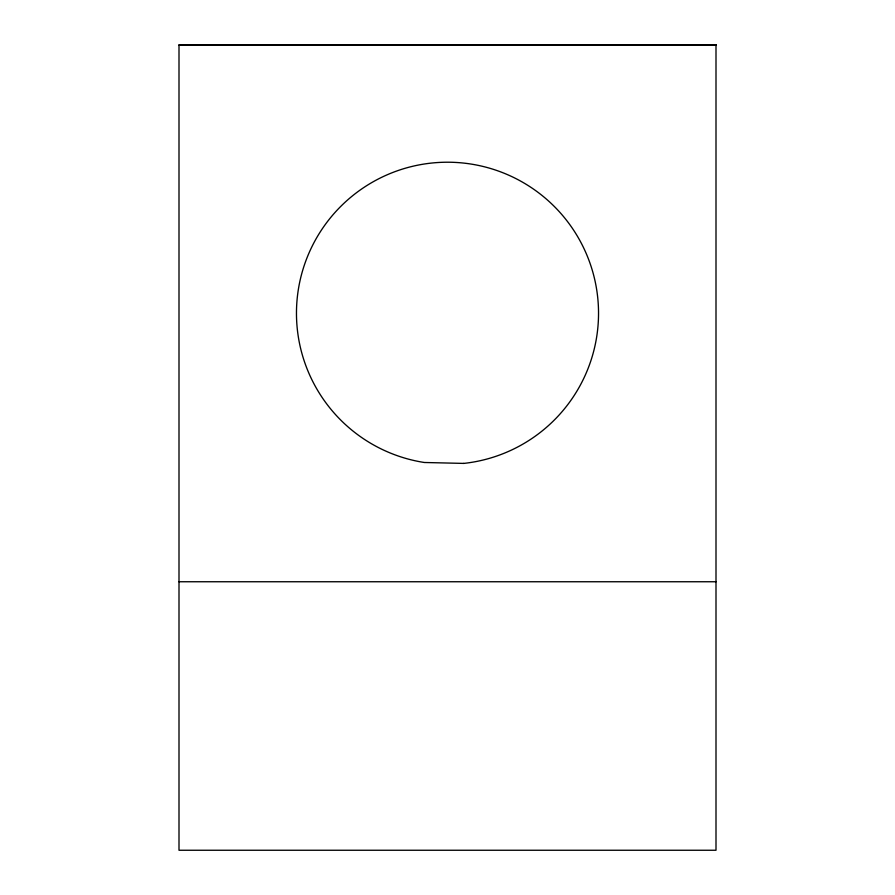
<?xml version="1.0" encoding="UTF-8"?>
<svg xmlns="http://www.w3.org/2000/svg" width="895" height="895" viewBox="0 0 895 895"><rect width="100%" height="100%" fill="white"/><g stroke="black" fill="none" stroke-linecap="round" stroke-linejoin="round"><path stroke-width="1.34" d="M179 45.13L716 45.13M179 581.75L716 581.75M716 44.75L179 44.75L179 850.25L716 850.25L716 44.75M463.755 463.409L424.342 462.491A151.031 151.031 0 0 1 322.021 229.187A151.031 151.031 0 0 1 576.716 235.061A151.031 151.031 0 0 1 463.755 463.409"/></g></svg>
